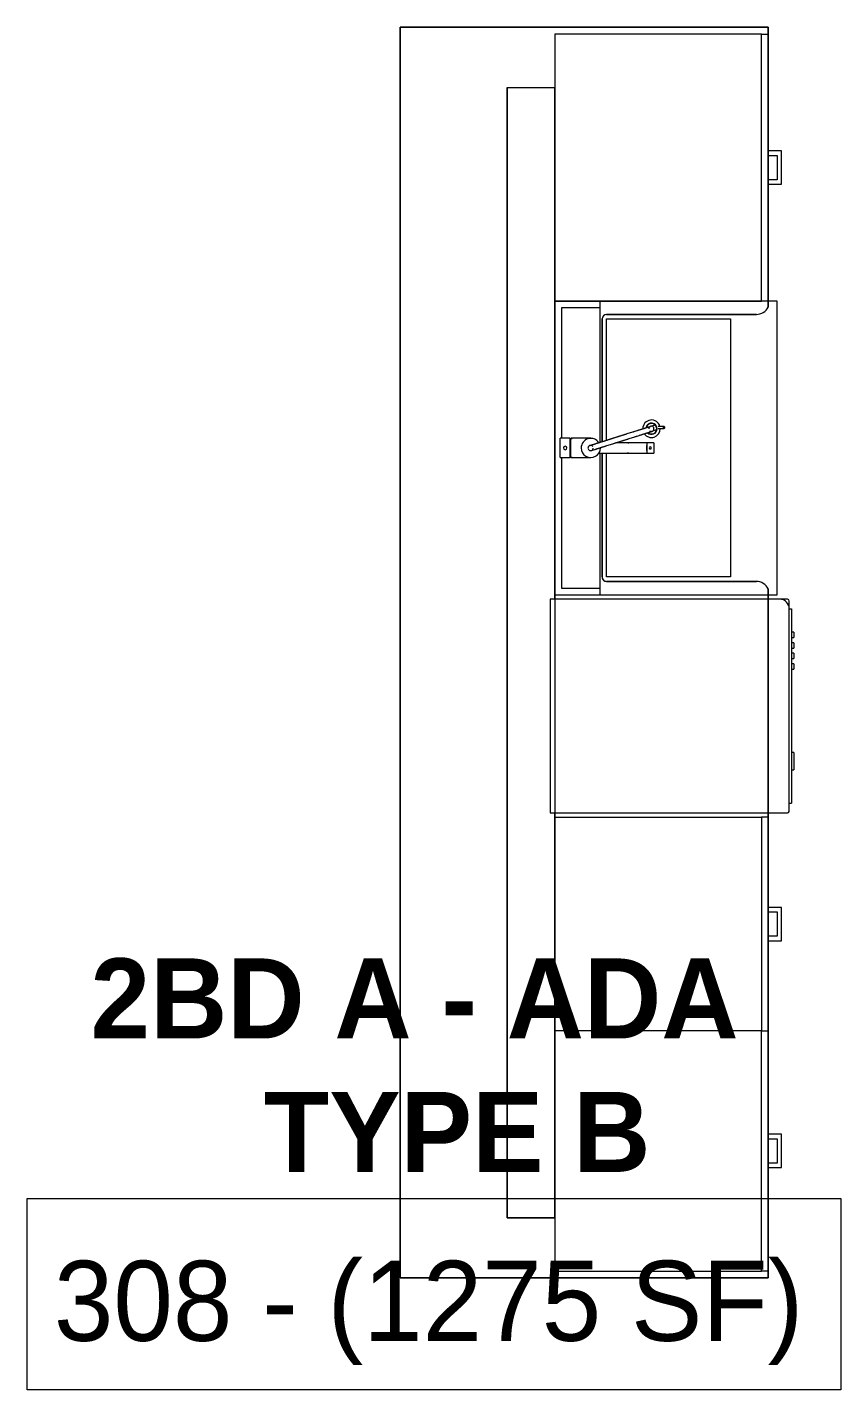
# Model space of a CAD drawing. Header units: inches. Extents: x -4218 to -1830, y 9767 to 12426.
# Drawn here: x -3672.8 to -3581.3, y 11920.6 to 12073.7 of the extents above; entities that cross this region are included whole.
import ezdxf

# ---------------------------------------------------------------- set-up
doc = ezdxf.new("R2010")
doc.units = ezdxf.units.IN
doc.header["$MEASUREMENT"] = 0
for name, color, linetype, lineweight in [('0-1', 7, 'Continuous', 5), ('0-2', 253, 'Continuous', 9), ('A-AREA-IDEN', 2, 'Continuous', 9), ('A-WALL-3', 254, 'Continuous', 9), ('A-WALL-4', 253, 'Continuous', 9), ('A-WALL-5', 252, 'Continuous', 9), ('A-WALL-8', 113, 'Continuous', 9), ('P-SANR-FIXT-1', 7, 'Continuous', 9), ('P-SANR-FIXT-3', 252, 'Continuous', 9), ('Q-CASE-1', 252, 'Continuous', 9), ('Q-CASE-2', 7, 'Continuous', 9), ('Q-CASE-3', 253, 'Continuous', 9), ('Q-CASE-5', 254, 'Continuous', 9), ('Q-SPCQ-1', 7, 'Continuous', 9), ('Q-SPCQ-2', 253, 'Continuous', 9), ('Q-SPCQ-3', 252, 'Continuous', 9)]:
    doc.layers.add(name, color=color, linetype=linetype, lineweight=lineweight)
doc.styles.add('Century Gothic', font='ufonts.com_century-gothic.ttf', dxfattribs={"height": 9})
doc.styles.add('Century Gothic_B', font='GOTHICB.TTF', dxfattribs={"height": 9})

# ---------------------------------------------------------------- blocks, each defined once
blk = doc.blocks.new('Dishwasher_15404 - 34_ counter-V11-BACKGROUND - 3RD FLOOR')
at = {"layer": 'Q-SPCQ-1'}
for p, q in [((25.8, 24), (24.5, 24)), ((26.68, 24), (25.8, 24)), ((26.87, 22.93), (26.87, 23.8)), ((26.87, 0.2), (26.87, 22.93)), ((26.87, 22.91), (27.12, 22.91)), ((27.12, 22.91), (27.12, 1.09)), ((27.37, 20.28), (27.12, 20.28)), ((27.37, 20.28), (27.37, 19.69)), ((27.12, 19.69), (27.37, 19.69)), ((27.37, 19.1), (27.12, 19.1)), ((27.12, 18.51), (27.37, 18.51)), ((27.37, 19.1), (27.37, 18.51)), ((27.37, 17.92), (27.12, 17.92)), ((27.12, 17.33), (27.37, 17.33)), ((27.37, 17.92), (27.37, 17.33)), ((27.37, 16.74), (27.12, 16.74)), ((27.12, 16.15), (27.37, 16.15)), ((27.37, 16.74), (27.37, 16.15)), ((27.37, 6.79), (27.12, 6.79)), ((27.37, 6.79), (27.37, 5.81)), ((27.12, 4.82), (27.37, 4.82)), ((27.37, 5.81), (27.37, 4.82)), ((26.87, 1.09), (27.12, 1.09)), ((24.5, 0), (26.68, 0))]:
    blk.add_line(p, q, dxfattribs=at)
for centre, radius, start, end in [((25.8, 22.93), 1.07, 360, 90), ((26.68, 23.8), 0.197, 0, 90), ((26.68, 0.2), 0.197, 270, 360), ((26.68, 0.2), 0.197, 270, 345)]:
    blk.add_arc(centre, radius, start, end, dxfattribs=at)
at = {"layer": 'Q-SPCQ-2'}
for p, q in [((0, 24), (0, 0)), ((0.5, 24), (0, 24)), ((0, 0), (0.5, 0))]:
    blk.add_line(p, q, dxfattribs=at)
at = {"layer": 'Q-SPCQ-3'}
for p, q in [((24.5, 24), (0.5, 24)), ((0.5, 0), (24.5, 0))]:
    blk.add_line(p, q, dxfattribs=at)
blk = doc.blocks.new('Vanity Cabinet-Double Door - 33_-V12-BACKGROUND - 3RD FLOOR')
at = {"layer": 'Q-CASE-1'}
for p, q in [((-15.76, 5.06), (-15.76, 0)), ((-15.76, 5.06), (-15.76, 0)), ((-15.01, 5.06), (-15.01, 0.75)), ((16.49, 0.75), (16.49, 5.06)), ((17.24, 0), (17.24, 5.06)), ((17.24, 0), (17.24, 5.06)), ((-15.01, 0.75), (-0.34, 0.75)), ((1.82, 0.75), (16.49, 0.75))]:
    blk.add_line(p, q, dxfattribs=at)
at = {"layer": 'Q-CASE-3'}
blk.add_line((-15.76, 0), (17.24, 0), dxfattribs=at)
blk.add_line((-15.76, 0), (17.24, 0), dxfattribs=at)
at = {"layer": 'Q-CASE-5'}
blk.add_line((-15.76, 0), (17.24, 0), dxfattribs=at)
blk = doc.blocks.new('Base Cabinet 3 Drawer 230 - Base Cabinet 3 Drawer 230 30_-2574837-BACKGROUND - 3RD FLOOR')
at = {"layer": 'Q-CASE-1'}
for p, q in [((-14.26, 24), (15.74, 24)), ((-14.26, 23.25), (-14.26, 24)), ((15.74, 23.25), (-14.26, 23.25)), ((-14.26, 23.25), (-14.26, 0)), ((-0.64, 24), (-1.14, 24)), ((2.11, 24), (2.61, 24)), ((15.74, 24), (15.74, 23.25)), ((15.74, 0), (15.74, 23.25)), ((-14.26, 0), (15.74, 0))]:
    blk.add_line(p, q, dxfattribs=at)
at = {"layer": 'Q-CASE-2'}
for p, q in [((2.61, 25.5), (-1.14, 25.5)), ((-1.14, 25.5), (-1.14, 24)), ((-0.64, 24), (-0.64, 25)), ((-0.64, 25), (2.11, 25)), ((2.11, 25), (2.11, 24)), ((2.61, 24), (2.61, 25.5))]:
    blk.add_line(p, q, dxfattribs=at)
at = {"layer": 'Q-CASE-3'}
for p, q in [((-0.64, 24), (-1.14, 24)), ((2.11, 24), (2.61, 24))]:
    blk.add_line(p, q, dxfattribs=at)
at = {"layer": 'Q-CASE-5'}
for p, q in [((-0.64, 24), (-1.14, 24)), ((2.11, 24), (2.61, 24))]:
    blk.add_line(p, q, dxfattribs=at)
blk = doc.blocks.new('Base Cabinet 3 Drawer 230 - Base Cabinet 3 Drawer 230 24_-2554933-BACKGROUND - 3RD FLOOR')
at = {"layer": 'Q-CASE-1'}
for p, q in [((-11.26, -23.25), (-11.26, 0)), ((-11.26, 0), (12.74, 0)), ((12.74, 0), (12.74, -23.25)), ((-11.26, -23.25), (-11.26, -24)), ((12.74, -23.25), (-11.26, -23.25)), ((-11.26, -24), (12.74, -24)), ((-1.14, -24), (-0.64, -24)), ((2.61, -24), (2.11, -24)), ((12.74, -24), (12.74, -23.25))]:
    blk.add_line(p, q, dxfattribs=at)
at = {"layer": 'Q-CASE-2'}
for p, q in [((-1.14, -24), (-1.14, -25.5)), ((-0.64, -25), (-0.64, -24)), ((2.11, -24), (2.11, -25)), ((2.61, -25.5), (2.61, -24)), ((-1.14, -25.5), (2.61, -25.5)), ((2.11, -25), (-0.64, -25))]:
    blk.add_line(p, q, dxfattribs=at)
at = {"layer": 'Q-CASE-3'}
for p, q in [((-1.14, -24), (-0.64, -24)), ((2.61, -24), (2.11, -24))]:
    blk.add_line(p, q, dxfattribs=at)
at = {"layer": 'Q-CASE-5'}
for p, q in [((-1.14, -24), (-0.64, -24)), ((2.61, -24), (2.11, -24))]:
    blk.add_line(p, q, dxfattribs=at)
blk = doc.blocks.new('Base Cabinet 3 Drawer 230 - Base Cabinet 3 Drawer 230 27_-2602705-BACKGROUND - 3RD FLOOR')
at = {"layer": 'Q-CASE-1'}
for p, q in [((-12.76, 24), (14.24, 24)), ((-12.76, 23.25), (-12.76, 24)), ((14.24, 23.25), (-12.76, 23.25)), ((-12.76, 23.25), (-12.76, 0)), ((-0.64, 24), (-1.14, 24)), ((2.11, 24), (2.61, 24)), ((14.24, 24), (14.24, 23.25)), ((14.24, 0), (14.24, 23.25)), ((-12.76, 0), (14.24, 0))]:
    blk.add_line(p, q, dxfattribs=at)
at = {"layer": 'Q-CASE-2'}
for p, q in [((2.61, 25.5), (-1.14, 25.5)), ((-1.14, 25.5), (-1.14, 24)), ((-0.64, 24), (-0.64, 25)), ((-0.64, 25), (2.11, 25)), ((2.11, 25), (2.11, 24)), ((2.61, 24), (2.61, 25.5))]:
    blk.add_line(p, q, dxfattribs=at)
at = {"layer": 'Q-CASE-3'}
for p, q in [((-0.64, 24), (-1.14, 24)), ((2.11, 24), (2.61, 24))]:
    blk.add_line(p, q, dxfattribs=at)
at = {"layer": 'Q-CASE-5'}
for p, q in [((-0.64, 24), (-1.14, 24)), ((2.11, 24), (2.61, 24))]:
    blk.add_line(p, q, dxfattribs=at)
blk = doc.blocks.new('kitchen_faucet_14143 - kitchen_faucet_14143-V53-BACKGROUND - 3RD FLOOR')
at = {"layer": 'P-SANR-FIXT-1'}
for p, q in [((-6.3, 0.57), (-7.09, 0.57)), ((-7.09, -0.57), (-7.09, 0.57)), ((-0.9, 0.59), (-6.3, 0.59)), ((-6.3, 0.57), (-6.3, 0.59)), ((-6.3, 0.42), (-6.3, 0.5)), ((-6.3, 0.3), (-6.3, 0.4)), ((-6.3, 0.29), (-6.3, -0.15)), ((-6.3, 0.15), (-6.3, 0.29)), ((-6.3, -0.15), (-6.3, 0.15)), ((-3.97, 0.59), (-4.89, 0.59)), ((2.26, 1.08), (0, 1.08)), ((2.34, 1.02), (2.1, 1.02)), ((2.26, 1.08), (2.26, -1.08)), ((3.44, 1.08), (2.34, 1.08)), ((2.34, -1.08), (2.34, 1.08)), ((3.44, 1.08), (3.44, -1.08)), ((-7.09, -0.57), (-6.3, -0.57)), ((-6.3, -0.15), (-6.3, -0.29)), ((-6.3, -0.29), (-6.3, -0.15)), ((-6.3, -0.4), (-6.3, -0.3)), ((-6.3, -0.5), (-6.3, -0.42)), ((-6.3, -0.59), (-6.3, -0.51)), ((-6.3, -0.59), (-2.83, -0.59)), ((-4.89, -0.59), (-3.97, -0.59)), ((-0.94, -0.59), (-0.9, -0.59)), ((0, -1.08), (2.26, -1.08)), ((2.1, -1.02), (2.34, -1.02)), ((2.34, -1.08), (3.44, -1.08)), ((-7.58, -2.2), (-8.24, -2.2)), ((-8.24, -2.4), (-7.58, -2.4)), ((-7.41, -2.04), (-6.99, -1.91)), ((-6.81, -2.46), (-7.23, -2.59))]:
    blk.add_line(p, q, dxfattribs=at)
at = {"layer": 'P-SANR-FIXT-1', "flags": 128}
for points in [[(-0.06, 0.29), (-0.07, 0.29), (-0.07, 0.29), (-0.07, 0.29), (-0.07, 0.29), (-0.07, 0.29), (-0.08, 0.28), (-0.08, 0.28), (-0.09, 0.28), (-0.1, 0.28), (-0.1, 0.28), (-0.11, 0.27), (-0.26, 0.23), (-0.28, 0.22), (-0.3, 0.22), (-0.46, 0.16), (-0.49, 0.16), (-0.51, 0.15), (-0.54, 0.14), (-0.57, 0.13), (-0.6, 0.12), (-0.63, 0.11), (-0.66, 0.1), (-0.69, 0.09), (-0.72, 0.08), (-0.75, 0.07), (-0.78, 0.06), (-0.82, 0.05), (-0.85, 0.04), (-0.89, 0.03), (-0.92, 0.02), (-0.96, 0.01), (-1, 0), (-1.04, -0.02), (-1.07, -0.03), (-1.11, -0.04), (-1.15, -0.05), (-1.2, -0.07), (-1.24, -0.08), (-1.28, -0.09), (-1.32, -0.11), (-1.37, -0.12), (-1.41, -0.14), (-1.46, -0.15), (-1.5, -0.16), (-1.55, -0.18), (-1.6, -0.19), (-1.65, -0.21), (-1.69, -0.23), (-1.74, -0.24), (-1.79, -0.26), (-2.49, -0.48), (-2.55, -0.5), (-2.61, -0.51), (-2.67, -0.53), (-2.72, -0.55), (-2.78, -0.57), (-2.84, -0.59), (-2.9, -0.61), (-2.96, -0.62), (-3.02, -0.64), (-3.08, -0.66), (-3.14, -0.68), (-3.19, -0.7), (-3.25, -0.72), (-3.31, -0.74), (-3.37, -0.76), (-3.43, -0.77), (-3.49, -0.79), (-3.55, -0.81), (-3.61, -0.83), (-3.67, -0.85), (-3.73, -0.87), (-3.79, -0.89), (-3.85, -0.91), (-3.91, -0.92), (-3.97, -0.94), (-4.03, -0.96), (-4.09, -0.98), (-4.15, -1), (-4.21, -1.02), (-4.26, -1.04), (-4.32, -1.05), (-4.94, -1.25), (-4.99, -1.27), (-5.04, -1.28), (-5.09, -1.3), (-5.15, -1.31), (-5.2, -1.33), (-5.44, -1.41), (-5.48, -1.42), (-5.53, -1.43), (-5.57, -1.45), (-5.62, -1.46), (-5.66, -1.48), (-5.7, -1.49), (-5.75, -1.5), (-5.79, -1.52), (-5.83, -1.53), (-5.87, -1.54), (-5.91, -1.56), (-5.95, -1.57), (-5.99, -1.58), (-6.02, -1.59), (-6.06, -1.6), (-6.1, -1.61), (-6.13, -1.63), (-6.17, -1.64), (-6.2, -1.65), (-6.23, -1.66), (-6.26, -1.67), (-6.3, -1.68), (-6.33, -1.69), (-6.36, -1.7), (-6.38, -1.71), (-6.41, -1.71), (-6.44, -1.72), (-6.47, -1.73), (-6.49, -1.74), (-6.52, -1.75), (-6.54, -1.76), (-6.57, -1.76), (-6.59, -1.77), (-6.61, -1.78), (-6.63, -1.78), (-6.65, -1.79), (-6.67, -1.8), (-6.69, -1.8), (-6.71, -1.81), (-6.73, -1.81), (-6.74, -1.82), (-6.76, -1.82), (-6.77, -1.83), (-6.79, -1.83), (-6.8, -1.84), (-6.81, -1.84), (-6.83, -1.84), (-6.84, -1.85), (-6.85, -1.85), (-6.86, -1.85), (-6.87, -1.86), (-6.87, -1.86), (-6.88, -1.86), (-6.89, -1.86), (-6.89, -1.87), (-6.9, -1.87), (-6.9, -1.87), (-6.9, -1.87), (-6.91, -1.87), (-6.91, -1.87), (-6.91, -1.87)], [(0.27, 0.18), (0.21, 0.23), (0.15, 0.28), (0.08, 0.3), (0, 0.3), (-0.08, 0.28), (-0.15, 0.25), (-0.2, 0.2), (-0.24, 0.13), (-0.27, 0.06), (-0.27, 0.01)], [(-0.22, -0.16), (-0.17, -0.22), (-0.1, -0.26), (-0.03, -0.28), (0.05, -0.29), (0.13, -0.27), (0.19, -0.23), (0.25, -0.18), (0.29, -0.12), (0.31, -0.04), (0.32, 0.03), (0.3, 0.11), (0.27, 0.18)], [(0.11, -0.27), (0.11, -0.27), (0.11, -0.27), (0.11, -0.28), (0.11, -0.28), (0.1, -0.28), (0.1, -0.28), (0.09, -0.28), (0.09, -0.28), (0.08, -0.28), (0.07, -0.29), (0.06, -0.29), (-0.08, -0.34), (-0.1, -0.34), (-0.12, -0.35), (-0.14, -0.35), (-0.16, -0.36), (-0.18, -0.37), (-0.2, -0.37), (-0.23, -0.38), (-0.25, -0.39), (-0.27, -0.4), (-0.3, -0.4), (-0.32, -0.41), (-0.35, -0.42), (-0.38, -0.43), (-0.41, -0.44), (-0.44, -0.45), (-0.46, -0.46), (-0.5, -0.47), (-0.53, -0.48), (-0.56, -0.49), (-0.59, -0.5), (-0.62, -0.51), (-0.66, -0.52), (-0.69, -0.53), (-0.73, -0.54), (-0.77, -0.55), (-0.8, -0.56), (-0.84, -0.58), (-0.88, -0.59), (-0.92, -0.6), (-0.96, -0.61), (-1, -0.63), (-1.04, -0.64), (-1.08, -0.65), (-1.13, -0.67), (-1.17, -0.68), (-1.22, -0.69), (-1.26, -0.71), (-1.31, -0.72), (-1.35, -0.74), (-1.4, -0.75), (-1.45, -0.77), (-1.5, -0.78), (-1.54, -0.8), (-1.59, -0.81), (-1.64, -0.83), (-1.69, -0.84), (-1.75, -0.86), (-1.8, -0.88), (-1.85, -0.89), (-1.9, -0.91), (-1.96, -0.93), (-2.01, -0.94), (-2.06, -0.96), (-2.12, -0.98), (-2.18, -1), (-2.23, -1.01), (-2.29, -1.03), (-2.34, -1.05), (-2.4, -1.07), (-2.46, -1.09), (-2.52, -1.1), (-2.57, -1.12), (-2.63, -1.14), (-2.69, -1.16), (-2.75, -1.18), (-2.81, -1.2), (-2.87, -1.21), (-2.93, -1.23), (-2.99, -1.25), (-3.05, -1.27), (-3.1, -1.29), (-3.16, -1.31), (-3.22, -1.33), (-3.28, -1.35), (-3.34, -1.37), (-3.4, -1.38), (-3.46, -1.4), (-3.52, -1.42), (-3.58, -1.44), (-3.64, -1.46), (-3.7, -1.48), (-3.76, -1.5), (-3.82, -1.52), (-3.88, -1.53), (-3.94, -1.55), (-4, -1.57), (-4.05, -1.59), (-4.11, -1.61), (-4.74, -1.8), (-4.79, -1.82), (-4.84, -1.84), (-4.89, -1.85), (-4.94, -1.87), (-4.99, -1.89), (-5.22, -1.96), (-5.27, -1.97), (-5.32, -1.99), (-5.36, -2), (-5.41, -2.02), (-5.45, -2.03), (-5.49, -2.04), (-5.54, -2.06), (-5.58, -2.07), (-5.62, -2.08), (-5.66, -2.1), (-5.7, -2.11), (-5.74, -2.12), (-5.78, -2.13), (-5.82, -2.15), (-5.85, -2.16), (-5.89, -2.17), (-5.93, -2.18), (-5.96, -2.19), (-6, -2.2), (-6.03, -2.21), (-6.06, -2.22), (-6.09, -2.23), (-6.13, -2.24), (-6.16, -2.25), (-6.19, -2.26), (-6.21, -2.27), (-6.24, -2.28), (-6.27, -2.29), (-6.3, -2.3), (-6.32, -2.3), (-6.35, -2.31), (-6.37, -2.32), (-6.39, -2.33), (-6.42, -2.33), (-6.44, -2.34), (-6.46, -2.35), (-6.48, -2.35), (-6.5, -2.36), (-6.52, -2.37), (-6.54, -2.37), (-6.55, -2.38), (-6.57, -2.38), (-6.59, -2.39), (-6.6, -2.39), (-6.61, -2.4), (-6.63, -2.4), (-6.64, -2.41), (-6.65, -2.41), (-6.66, -2.41), (-6.67, -2.42), (-6.68, -2.42), (-6.69, -2.42), (-6.7, -2.42), (-6.7, -2.43), (-6.71, -2.43), (-6.72, -2.43), (-6.72, -2.43), (-6.72, -2.43), (-6.73, -2.43), (-6.73, -2.43), (-6.73, -2.43), (-6.73, -2.43)], [(-6.61, -1.94), (-6.67, -1.9), (-6.74, -1.87), (-6.82, -1.86), (-6.9, -1.87), (-6.97, -1.9), (-7.03, -1.94), (-7.08, -2), (-7.1, -2.08), (-7.11, -2.15)], [(-7.11, -2.15), (-7.1, -2.23), (-7.08, -2.3), (-7.03, -2.36), (-6.97, -2.41), (-6.9, -2.44), (-6.82, -2.45), (-6.74, -2.44), (-6.67, -2.41), (-6.61, -2.36), (-6.56, -2.3), (-6.53, -2.23), (-6.52, -2.15)]]:
    blk.add_lwpolyline(points, dxfattribs=at)
at = {"layer": 'P-SANR-FIXT-1'}
for centre, radius, start, end in [((-6.69, 0), 0.118, 0, 180), ((0, 0), 1.08, 360, 180), ((2.88, 0), 0.197, 0, 180), ((-6.83, -2.16), 0.984, 34.6289, 180), ((-6.83, -2.16), 0.63, 45, 180), ((-6.69, 0), 0.118, 180, 360), ((0, 0), 1.08, 180, 182.3811), ((0, 0), 1.08, 212.5288, 360), ((2.88, 0), 0.197, 180, 0), ((-6.83, -2.16), 0.984, 180, 183.6246), ((-6.83, -2.16), 0.984, 195, 360), ((-6.83, -2.16), 0.63, 180, 348.3037), ((-6.83, -2.16), 0.591, 168.6397, 180), ((-6.83, -2.16), 0.591, 180, 227.1165), ((-6.83, -2.16), 0.591, 47.2269, 168.6397), ((-6.83, -2.16), 0.591, 227.1165, 347.5288)]:
    blk.add_arc(centre, radius, start, end, dxfattribs=at)
for centre, major_axis, ratio, start_param, end_param in [((-3.97, 0), (0, 0.591), 0.906308, 6.021386, 6.806784), ((-3.97, 0), (0, 0.591), 0.906308, 2.617994, 3.403392), ((-8.24, -2.3), (0, 0.0984), 0.984808, 4.712389, 7.853982), ((-8.24, -2.3), (0, 0.0984), 0.984808, 1.570796, 4.712389)]:
    blk.add_ellipse(centre, major_axis=major_axis, ratio=ratio, start_param=start_param, end_param=end_param, dxfattribs=at)
blk = doc.blocks.new('Stainless Steel Farmhous Kitchen Sink - Stainless Steel Farmhous Kitchen Sink-V54-BACKGROUND - 3RD FLOOR')
at = {"layer": 'P-SANR-FIXT-1'}
for p, q in [((-31, -16.96), (-31, -3)), ((-31, -3), (-17.08, -3)), ((-15.65, -3), (-2, -3)), ((-2, -3), (-2, -16.96)), ((-2, -16.96), (-31, -16.96)), ((-33, -21.18), (-33, -22.2)), ((0, -22.2), (0, -21.18)), ((-33, -22.2), (0, -22.2))]:
    blk.add_line(p, q, dxfattribs=at)
at = {"layer": 'P-SANR-FIXT-3'}
for p, q in [((-17.09, -2.25), (-33, -2.25)), ((-33, -2.25), (-33, -21.18)), ((0, -2.25), (-15.89, -2.25)), ((0, -21.18), (0, -2.25))]:
    blk.add_line(p, q, dxfattribs=at)
blk = doc.blocks.new('CTR - 1st Phase - Unit Layouts_rvt-1-BACKGROUND - 3RD FLOOR')
at = {"layer": 'A-WALL-3'}
blk.add_line((-3613.5, 12009.94), (-3613.5, 12042.94), dxfattribs=at)
at = {"layer": 'A-WALL-4'}
for p, q in [((-3618.87, 12066.94), (-3618.87, 11939.94)), ((-3618.87, 12066.94), (-3613.5, 12066.94)), ((-3613.5, 12042.94), (-3613.5, 12066.94)), ((-3613.5, 12009.44), (-3613.5, 12009.94)), ((-3613.5, 11939.94), (-3613.5, 11985.44)), ((-3613.5, 11939.94), (-3618.87, 11939.94))]:
    blk.add_line(p, q, dxfattribs=at)
at = {"layer": 'A-WALL-5'}
for p, q in [((-3618.87, 11939.94), (-3618.87, 12066.94)), ((-3618.87, 12066.94), (-3613.5, 12066.94)), ((-3613.5, 12066.94), (-3613.5, 11939.94)), ((-3618.87, 11939.94), (-3613.5, 11939.94))]:
    blk.add_line(p, q, dxfattribs=at)
at = {"layer": 'A-WALL-8'}
for p, q in [((-3630.87, 12073.71), (-3630.87, 11933.19)), ((-3589.5, 12073.71), (-3630.87, 12073.71)), ((-3630.87, 11933.19), (-3630.87, 12073.71)), ((-3630.87, 12073.71), (-3589.5, 12073.71)), ((-3589.5, 12042.26), (-3589.5, 12073.71)), ((-3589.5, 12073.71), (-3589.5, 12042.26)), ((-3608.18, 12027.13), (-3608.18, 12040.94)), ((-3608.18, 12040.94), (-3608.18, 12027.13)), ((-3607.68, 12041.44), (-3590.83, 12041.44)), ((-3590.83, 12041.44), (-3607.68, 12041.44)), ((-3608.18, 12011.94), (-3608.18, 12025.85)), ((-3608.18, 12025.85), (-3608.18, 12011.94)), ((-3590.83, 12011.44), (-3607.68, 12011.44)), ((-3607.68, 12011.44), (-3590.83, 12011.44)), ((-3589.5, 11933.19), (-3589.5, 12010.62)), ((-3589.5, 12010.62), (-3589.5, 11933.19)), ((-3630.87, 11933.19), (-3589.5, 11933.19)), ((-3589.5, 11933.19), (-3630.87, 11933.19))]:
    blk.add_line(p, q, dxfattribs=at)
for centre, radius, start, end in [((-3590.83, 12042.94), 1.5, 270, 332.9435), ((-3590.83, 12042.94), 1.5, 270, 332.9435), ((-3607.68, 12040.94), 0.5, 90, 180), ((-3607.68, 12040.94), 0.5, 90, 180), ((-3607.68, 12011.94), 0.5, 180, 270), ((-3607.68, 12011.94), 0.5, 180, 195), ((-3607.68, 12011.94), 0.5, 195, 210), ((-3607.68, 12011.94), 0.5, 210, 240), ((-3607.68, 12011.94), 0.5, 240, 270), ((-3590.83, 12009.94), 1.5, 27.0565, 90), ((-3590.83, 12009.94), 1.5, 27.0565, 90)]:
    blk.add_arc(centre, radius, start, end, dxfattribs=at)
at = {"layer": '0-2'}
for name, p, rotation in [('Base Cabinet 3 Drawer 230 - Base Cabinet 3 Drawer 230 30_-2574837-BACKGROUND - 3RD FLOOR', (-3613.5, 12058.68), 270.0000000000008), ('Vanity Cabinet-Double Door - 33_-V12-BACKGROUND - 3RD FLOOR', (-3613.5, 12027.18), 270.0000000000008), ('Stainless Steel Farmhous Kitchen Sink - Stainless Steel Farmhous Kitchen Sink-V54-BACKGROUND - 3RD FLOOR', (-3610.68, 12042.94), 89.99999999999078), ('kitchen_faucet_14143 - kitchen_faucet_14143-V53-BACKGROUND - 3RD FLOOR', (-3609.45, 12026.44), 180), ('Base Cabinet 3 Drawer 230 - Base Cabinet 3 Drawer 230 24_-2554933-BACKGROUND - 3RD FLOOR', (-3613.5, 11972.2), 89.9999999999866), ('Base Cabinet 3 Drawer 230 - Base Cabinet 3 Drawer 230 27_-2602705-BACKGROUND - 3RD FLOOR', (-3613.5, 11948.18), 270.0000000000008)]:
    blk.add_blockref(name, p, dxfattribs=dict(at, rotation=rotation))
blk.add_blockref('Dishwasher_15404 - 34_ counter-V11-BACKGROUND - 3RD FLOOR', (-3614, 11985.44), dxfattribs=at)

msp = doc.modelspace()

# ---------------------------------------------------------------- linework, layer by layer
at = {"layer": 'A-AREA-IDEN', "flags": 128}
msp.add_lwpolyline([(-3672.83, 11942.1), (-3581.34, 11942.1), (-3581.34, 11920.61), (-3672.83, 11920.61)], close=True, dxfattribs=at)

# ---------------------------------------------------------------- block references
at = {"layer": '0-1'}
msp.add_blockref('CTR - 1st Phase - Unit Layouts_rvt-1-BACKGROUND - 3RD FLOOR', (0, 0), dxfattribs=at)

# ---------------------------------------------------------------- texts
at = {"layer": 'A-AREA-IDEN', "char_height": 9, "attachment_point": 1}
for s, insert, width, style in [('2BD A - ADA', (-3665.71, 11969.08), 93.324, 'Century Gothic_B'), ('TYPE B', (-3646.21, 11954.08), 46.359, 'Century Gothic_B'), ('308 - (1275 SF)', (-3669.83, 11935.1), 103.323, 'Century Gothic')]:
    msp.add_mtext(s, dxfattribs=dict(at, insert=insert, width=width, style=style))

doc.saveas('drawing.dxf')
